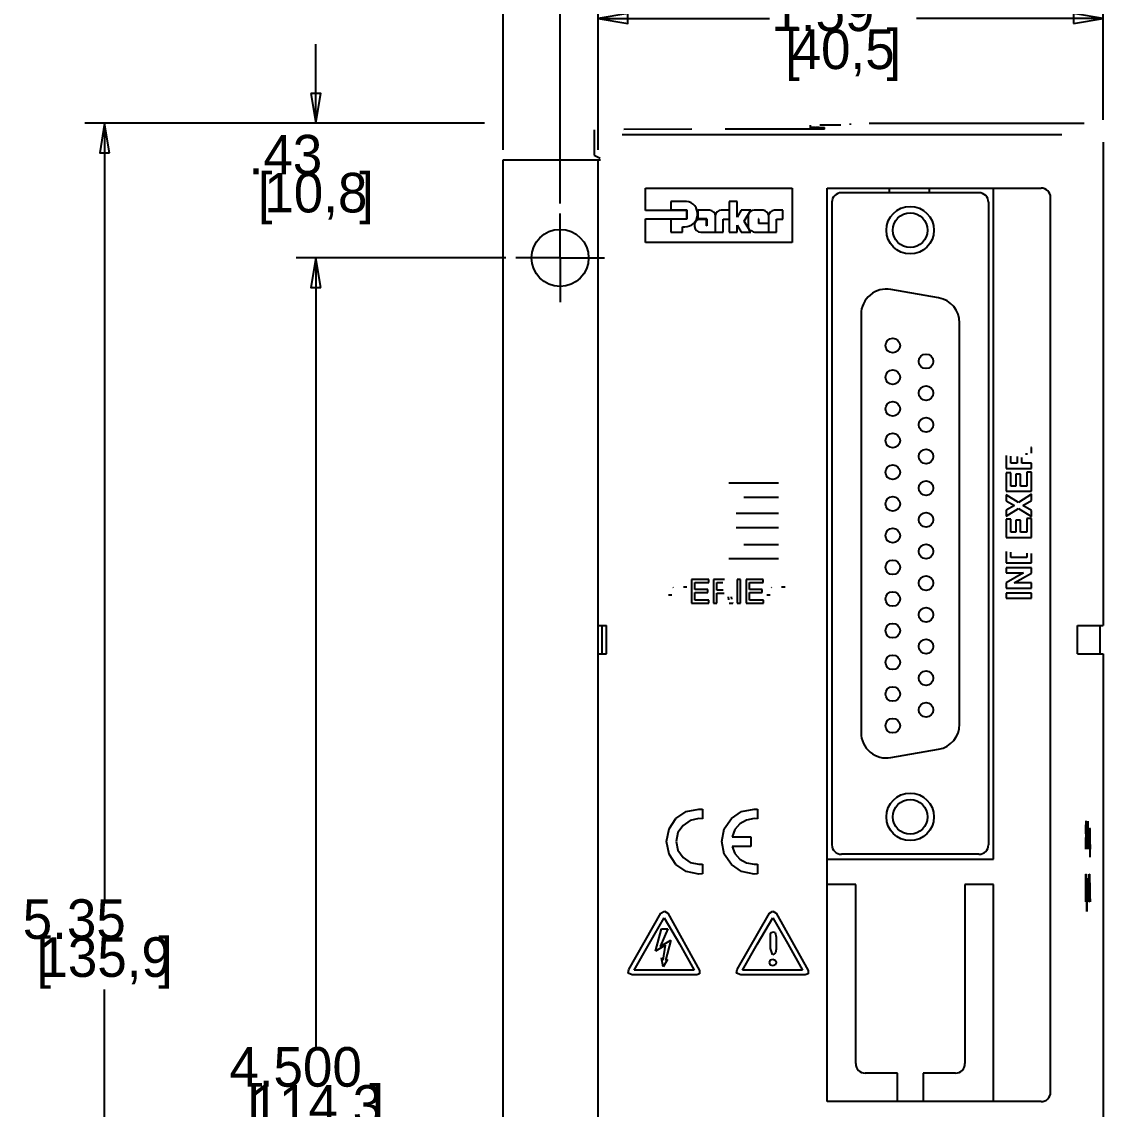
# Model space of a CAD drawing. Extents: x 0 to 31.6, y 0 to 20.4.
# Drawn here: x 13.11 to 19.94, y 6.62 to 13.49 of the extents above; entities that cross this region are included whole.
import ezdxf
from ezdxf.enums import TextEntityAlignment as Align

# ---------------------------------------------------------------- set-up
doc = ezdxf.new("R2010")
doc.units = 0
doc.linetypes.add('CENTER', pattern=[0.6, 0.375, -0.075, 0.075, -0.075])
doc.layers.get('0').update_dxf_attribs({"color": 1, "linetype": 'CONTINUOUS'})
doc.layers.add('DEFAULT_1', color=1, linetype='CONTINUOUS')
doc.styles.add('TXT', font='txt')
doc.dimstyles.new('DIMSTYLE_1', dxfattribs={"dimtxt": 0.16, "dimasz": 0.18, "dimexe": 0.18, "dimexo": 0.0625, "dimgap": 0.09, "dimtad": 1, "dimtih": 1, "dimlfac": 0.5, "dimzin": 0, "dimcen": 0.09, "dimclrd": 7, "dimclre": 7, "dimclrt": 7, "dimazin": 3, "dimtp": 0.01, "dimtm": 0.01, "dimtfac": 0, "dimtofl": 0, "dimtmove": 0, "dimatfit": 3})
doc.dimstyles.new('DIMSTYLE_2', dxfattribs={"dimtxt": 0.16, "dimasz": 0.18, "dimexe": 0.18, "dimexo": 0.0625, "dimgap": 0.09, "dimtad": 1, "dimtih": 1, "dimlfac": 0.5, "dimzin": 0, "dimcen": 0.09, "dimclrd": 7, "dimclre": 7, "dimclrt": 7, "dimazin": 3, "dimtp": 0.005, "dimtm": 0.005, "dimtfac": 0, "dimtofl": 0, "dimtmove": 0, "dimatfit": 3})

# ---------------------------------------------------------------- blocks, each defined once
blk = doc.blocks.new('*D1')
at = {"color": 7, "linetype": 'CONTINUOUS'}
for p, q in [((16.1522, 12.6786), (16.1522, 14.854)), ((19.9407, 12.8679), (19.9407, 14.854)), ((16.1522, 14.729), (17.6226, 14.729)), ((19.9407, 14.729), (18.5506, 14.729))]:
    blk.add_line(p, q, dxfattribs=at)
for points in [[(16.3397, 14.7603), (16.1522, 14.729), (16.3397, 14.6978), (16.3397, 14.7603)], [(19.7532, 14.6978), (19.9407, 14.729), (19.7532, 14.7603), (19.7532, 14.6978)]]:
    blk.add_lwpolyline(points, dxfattribs=at)
at = {"color": 7, "style": 'TXT'}
for s, p in [('1.89', (17.9586, 14.649)), ('[', (17.7666, 14.409)), ('48,1', (18.0866, 14.409)), (']', (18.4066, 14.409))]:
    blk.add_text(s, height=0.25, dxfattribs=at).set_placement(p, align=Align.CENTER)
blk = doc.blocks.new('*D2')
at = {"color": 7, "linetype": 'CONTINUOUS'}
for p, q in [((16.1522, 12.6786), (16.1522, 14.279)), ((16.5122, 12.3386), (16.5122, 14.279)), ((16.1522, 14.154), (15.6522, 14.154)), ((16.5122, 14.154), (17.2546, 14.154))]:
    blk.add_line(p, q, dxfattribs=at)
for points in [[(15.9647, 14.1227), (16.1522, 14.154), (15.9647, 14.1852), (15.9647, 14.1227)], [(16.6997, 14.1852), (16.5122, 14.154), (16.6997, 14.1227), (16.6997, 14.1852)]]:
    blk.add_lwpolyline(points, dxfattribs=at)
at = {"color": 7, "style": 'TXT'}
for s, p in [('.18', (17.5266, 14.074)), ('[', (17.3986, 13.834)), ('4,6', (17.6546, 13.834)), (']', (17.9106, 13.834))]:
    blk.add_text(s, height=0.25, dxfattribs=at).set_placement(p, align=Align.CENTER)
blk = doc.blocks.new('*D5')
at = {"color": 7, "linetype": 'CONTINUOUS'}
for p, q in [((15.9583, 12.8465), (13.5127, 12.8465)), ((13.6377, 12.8465), (13.6377, 7.9368)), ((13.6377, 2.1458), (13.6377, 7.3768)), ((15.2927, 2.1458), (13.5127, 2.1458)), ((16.6621, 2.1458), (15.6544, 2.1458))]:
    blk.add_line(p, q, dxfattribs=at)
for points in [[(13.669, 12.659), (13.6377, 12.8465), (13.6065, 12.659), (13.669, 12.659)], [(13.6065, 2.3333), (13.6377, 2.1458), (13.669, 2.3333), (13.6065, 2.3333)]]:
    blk.add_lwpolyline(points, dxfattribs=at)
at = {"color": 7, "style": 'TXT'}
for s, p in [('5.35', (13.4457, 7.6968)), ('[', (13.2537, 7.4568)), ('135,9', (13.6377, 7.4568)), (']', (14.0217, 7.4568))]:
    blk.add_text(s, height=0.25, dxfattribs=at).set_placement(p, align=Align.CENTER)
blk = doc.blocks.new('*D6')
at = {"color": 7, "linetype": 'CONTINUOUS'}
for p, q in [((16.1697, 11.9961), (14.8458, 11.9961)), ((14.9708, 11.9961), (14.9708, 7.0035)), ((14.9708, 2.9961), (14.9708, 6.4435)), ((16.4497, 2.9961), (14.8458, 2.9961))]:
    blk.add_line(p, q, dxfattribs=at)
for points in [[(15.002, 11.8086), (14.9708, 11.9961), (14.9395, 11.8086), (15.002, 11.8086)], [(14.9395, 3.1836), (14.9708, 2.9961), (15.002, 3.1836), (14.9395, 3.1836)]]:
    blk.add_lwpolyline(points, dxfattribs=at)
at = {"color": 7, "style": 'TXT'}
for s, p in [('4.500', (14.8428, 6.7635)), ('[', (14.5868, 6.5235)), ('114,3', (14.9708, 6.5235)), (']', (15.3548, 6.5235))]:
    blk.add_text(s, height=0.25, dxfattribs=at).set_placement(p, align=Align.CENTER)
blk = doc.blocks.new('*D7')
at = {"color": 7, "linetype": 'CONTINUOUS'}
for p, q in [((14.9708, 12.8465), (14.9708, 13.3465)), ((16.0344, 12.8465), (14.8458, 12.8465)), ((16.1697, 11.9961), (14.8458, 11.9961)), ((14.9708, 11.9961), (14.9708, 11.4961))]:
    blk.add_line(p, q, dxfattribs=at)
for points in [[(14.9395, 13.034), (14.9708, 12.8465), (15.002, 13.034), (14.9395, 13.034)], [(15.002, 11.8086), (14.9708, 11.9961), (14.9395, 11.8086), (15.002, 11.8086)]]:
    blk.add_lwpolyline(points, dxfattribs=at)
at = {"color": 7, "style": 'TXT'}
for s, p in [('.43', (14.7788, 12.523)), ('[', (14.6508, 12.283)), ('10,8', (14.9708, 12.283)), (']', (15.2908, 12.283))]:
    blk.add_text(s, height=0.25, dxfattribs=at).set_placement(p, align=Align.CENTER)
blk = doc.blocks.new('*D8')
at = {"color": 7, "linetype": 'CONTINUOUS'}
for p, q in [((16.7522, 12.6786), (16.7522, 13.6332)), ((19.9407, 12.9161), (19.9407, 13.6332)), ((16.7522, 13.5082), (17.8349, 13.5082)), ((19.9407, 13.5082), (18.7629, 13.5082))]:
    blk.add_line(p, q, dxfattribs=at)
for points in [[(16.9397, 13.5394), (16.7522, 13.5082), (16.9397, 13.4769), (16.9397, 13.5394)], [(19.7532, 13.4769), (19.9407, 13.5082), (19.7532, 13.5394), (19.7532, 13.4769)]]:
    blk.add_lwpolyline(points, dxfattribs=at)
at = {"color": 7, "style": 'TXT'}
for s, p in [('1.59', (18.1709, 13.4282)), ('[', (17.9789, 13.1882)), ('40,5', (18.2989, 13.1882)), (']', (18.6189, 13.1882))]:
    blk.add_text(s, height=0.25, dxfattribs=at).set_placement(p, align=Align.CENTER)

msp = doc.modelspace()

# ---------------------------------------------------------------- linework, layer by layer
at = {"color": 7, "linetype": 'CONTINUOUS'}
for p, q in [((18.344, 12.8454), (18.344, 12.8356)), ((18.464, 12.8465), (19.8207, 12.8465)), ((16.7274, 12.8045), (16.7274, 12.6445)), ((16.7274, 12.8045), (16.7274, 12.8044)), ((16.9039, 12.7762), (19.6801, 12.7762)), ((17.344, 12.8095), (16.9154, 12.8073)), ((18.0619, 12.8085), (17.554, 12.8085)), ((18.0625, 12.8084), (18.0619, 12.8085)), ((18.092, 12.8081), (18.092, 12.8331)), ((18.1468, 12.8203), (18.1271, 12.8204)), ((18.284, 12.8347), (18.152, 12.8341)), ((18.182, 12.8085), (18.182, 12.8195)), ((19.9407, 12.7265), (19.9407, 10.6666)), ((19.9407, 12.7265), (19.9407, 11.1445)), ((16.7274, 12.6444), (16.7274, 12.6445)), ((16.7274, 12.6444), (16.7656, 12.6253)), ((16.1522, 2.3761), (16.1522, 12.6161)), ((16.1522, 12.6161), (16.7683, 12.6161)), ((16.7522, 2.3761), (16.7522, 12.6161)), ((17.0513, 12.2963), (17.0513, 12.4371)), ((17.0513, 12.4371), (17.978, 12.4371)), ((17.978, 12.4371), (17.978, 12.0938)), ((18.198, 6.6691), (18.198, 12.4371)), ((18.198, 12.4371), (19.548, 12.4371)), ((18.5902, 12.4371), (18.5902, 12.4071)), ((18.8422, 12.4371), (18.8422, 12.4071)), ((19.248, 8.1991), (19.248, 12.4371)), ((19.1562, 12.4071), (18.288, 12.4071)), ((19.608, 6.7291), (19.608, 12.3771)), ((17.311, 12.2963), (17.0513, 12.2963)), ((17.2118, 12.3532), (17.2118, 12.2994)), ((17.3097, 12.3532), (17.2118, 12.3532)), ((17.2118, 12.2994), (17.3131, 12.2994)), ((17.311, 12.2963), (17.311, 12.2438)), ((17.3131, 12.2994), (17.3131, 12.241)), ((17.3813, 12.2978), (17.3813, 12.2435)), ((17.4552, 12.2978), (17.3813, 12.2978)), ((17.4706, 12.2935), (17.4552, 12.2978)), ((17.4824, 12.2855), (17.4706, 12.2935)), ((17.5157, 12.2947), (17.5045, 12.2861)), ((17.5287, 12.2978), (17.5157, 12.2947)), ((17.5792, 12.2978), (17.5287, 12.2978)), ((17.5792, 12.2978), (17.5792, 12.2416)), ((17.5804, 12.3532), (17.5804, 12.1585)), ((17.6304, 12.3532), (17.5804, 12.3532)), ((17.6304, 12.2534), (17.6304, 12.3532)), ((17.6562, 12.2978), (17.6304, 12.2534)), ((17.7161, 12.2978), (17.6562, 12.2978)), ((17.6742, 12.2275), (17.7161, 12.2978)), ((17.7227, 12.2946), (17.7115, 12.286)), ((17.7378, 12.2978), (17.7227, 12.2946)), ((17.7941, 12.2978), (17.7378, 12.2978)), ((17.806, 12.2941), (17.7941, 12.2978)), ((17.8171, 12.2854), (17.806, 12.2941)), ((17.851, 12.2941), (17.8393, 12.2855)), ((17.8659, 12.2978), (17.851, 12.2941)), ((17.9182, 12.2978), (17.8659, 12.2978)), ((17.9182, 12.2416), (17.9182, 12.2978)), ((18.228, 12.3471), (18.228, 8.2908)), ((19.2162, 12.3471), (19.2162, 8.2908)), ((17.0513, 12.0938), (17.0513, 12.2438)), ((17.0513, 12.2438), (17.311, 12.2438)), ((17.2118, 12.241), (17.2118, 12.1585)), ((17.3131, 12.241), (17.2118, 12.241)), ((17.4384, 12.2435), (17.3813, 12.2435)), ((17.3915, 12.2405), (17.4361, 12.2405)), ((17.4361, 12.1996), (17.4361, 12.2405)), ((17.4384, 12.2435), (17.4384, 12.1996)), ((17.4904, 12.2743), (17.4824, 12.2855)), ((17.4917, 12.2674), (17.4904, 12.2743)), ((17.4917, 12.2674), (17.4917, 12.1585)), ((17.4959, 12.275), (17.4938, 12.266)), ((17.4938, 12.1585), (17.4938, 12.266)), ((17.5045, 12.2861), (17.4959, 12.275)), ((17.5422, 12.1585), (17.5422, 12.2416)), ((17.5422, 12.2416), (17.5792, 12.2416)), ((17.7158, 12.1585), (17.6742, 12.2275)), ((17.7023, 12.2737), (17.6997, 12.2603)), ((17.6997, 12.2603), (17.6997, 12.1936)), ((17.7115, 12.286), (17.7023, 12.2737)), ((17.7638, 12.2435), (17.7638, 12.2132)), ((17.7669, 12.2435), (17.7638, 12.2435)), ((17.7669, 12.2163), (17.7669, 12.2435)), ((17.8251, 12.2737), (17.8171, 12.2854)), ((17.827, 12.2675), (17.8251, 12.2737)), ((17.827, 12.2675), (17.827, 12.2163)), ((17.8312, 12.2737), (17.8306, 12.2705)), ((17.8306, 12.1585), (17.8306, 12.2705)), ((17.8393, 12.2855), (17.8312, 12.2737)), ((17.8781, 12.1585), (17.8781, 12.2416)), ((17.8781, 12.2416), (17.9182, 12.2416)), ((17.2118, 12.1585), (17.2851, 12.1585)), ((17.2851, 12.1585), (17.2851, 12.1917)), ((17.2851, 12.1917), (17.2995, 12.1917)), ((17.4015, 12.1585), (17.4917, 12.1585)), ((17.4384, 12.1996), (17.4361, 12.1996)), ((17.4938, 12.1585), (17.5422, 12.1585)), ((17.5804, 12.1585), (17.6304, 12.1585)), ((17.6304, 12.1585), (17.6304, 12.2035)), ((17.6304, 12.2035), (17.656, 12.1585)), ((17.656, 12.1585), (17.7158, 12.1585)), ((17.6997, 12.1936), (17.703, 12.1697)), ((17.703, 12.1697), (17.7179, 12.1697)), ((17.7179, 12.1697), (17.7302, 12.1605)), ((17.7302, 12.1605), (17.7402, 12.1585)), ((17.7402, 12.1585), (17.827, 12.1585)), ((17.827, 12.2132), (17.7638, 12.2132)), ((17.7669, 12.2163), (17.827, 12.2163)), ((17.827, 12.2132), (17.827, 12.1585)), ((17.8306, 12.1585), (17.8781, 12.1585)), ((17.978, 12.0938), (17.0513, 12.0938)), ((18.9018, 11.7436), (18.5998, 11.7969)), ((18.412, 11.6393), (18.412, 8.9986)), ((19.034, 9.0519), (19.034, 11.586)), ((19.9407, 10.9478), (19.9407, 9.6761)), ((19.488, 10.7994), (19.4827, 10.7994)), ((19.488, 10.7629), (19.488, 10.7994)), ((19.328, 10.7496), (19.328, 10.6669)), ((19.3567, 10.6994), (19.3567, 10.7443)), ((19.3983, 10.7419), (19.3983, 10.6994)), ((19.4269, 10.6994), (19.4269, 10.7362)), ((19.449, 10.7593), (19.4625, 10.7597)), ((19.328, 10.6669), (19.488, 10.6669)), ((19.3983, 10.6994), (19.3567, 10.6994)), ((19.488, 10.6994), (19.4269, 10.6994)), ((19.4593, 10.6426), (19.4593, 10.5554)), ((19.488, 10.6426), (19.4593, 10.6426)), ((19.488, 10.6669), (19.488, 10.6994)), ((19.488, 10.5228), (19.488, 10.6426)), ((17.5782, 10.5765), (17.8907, 10.5765)), ((19.328, 10.6389), (19.328, 10.5228)), ((19.3567, 10.6389), (19.328, 10.6389)), ((19.3567, 10.5554), (19.3567, 10.6389)), ((19.3896, 10.6317), (19.3896, 10.5554)), ((19.4183, 10.6317), (19.3896, 10.6317)), ((19.4183, 10.5554), (19.4183, 10.6317)), ((19.328, 10.5228), (19.488, 10.5228)), ((19.3896, 10.5554), (19.3567, 10.5554)), ((19.4593, 10.5554), (19.4183, 10.5554)), ((17.6731, 10.4865), (17.8905, 10.4865)), ((19.328, 10.5008), (19.328, 10.4624)), ((19.4064, 10.4512), (19.328, 10.5008)), ((19.328, 10.4624), (19.3812, 10.433)), ((19.488, 10.5042), (19.4064, 10.4512)), ((19.4322, 10.433), (19.488, 10.4638)), ((19.488, 10.4638), (19.488, 10.5042)), ((17.6229, 10.384), (17.8908, 10.384)), ((19.3812, 10.433), (19.328, 10.4042)), ((19.328, 10.365), (19.4064, 10.4141)), ((19.328, 10.4042), (19.328, 10.365)), ((19.4064, 10.4141), (19.488, 10.363)), ((19.488, 10.4011), (19.4322, 10.433)), ((19.488, 10.363), (19.488, 10.4011)), ((19.328, 10.3476), (19.328, 10.2315)), ((19.3567, 10.3476), (19.328, 10.3476)), ((19.3567, 10.2641), (19.3567, 10.3476)), ((19.3896, 10.3403), (19.3896, 10.2641)), ((19.4183, 10.3403), (19.3896, 10.3403)), ((19.4183, 10.2641), (19.4183, 10.3403)), ((19.4593, 10.3513), (19.4593, 10.2641)), ((19.488, 10.3513), (19.4593, 10.3513)), ((19.488, 10.2315), (19.488, 10.3513)), ((17.6229, 10.294), (17.8908, 10.294)), ((19.328, 10.2315), (19.488, 10.2315)), ((19.3896, 10.2641), (19.3567, 10.2641)), ((19.4593, 10.2641), (19.4183, 10.2641)), ((17.6724, 10.1877), (17.8899, 10.1877)), ((17.5779, 10.0977), (17.8903, 10.0977)), ((19.328, 10.1429), (19.328, 10.0718)), ((19.3567, 10.1044), (19.3567, 10.1386)), ((19.4593, 10.1044), (19.3567, 10.1044)), ((19.4593, 10.1329), (19.4593, 10.1044)), ((19.488, 10.0718), (19.488, 10.1308)), ((19.328, 10.0718), (19.488, 10.0718)), ((19.328, 10.0402), (19.328, 10.0076)), ((19.488, 10.0402), (19.328, 10.0402)), ((19.488, 10.0067), (19.488, 10.0402)), ((17.3416, 9.9657), (17.3416, 9.8165)), ((17.4507, 9.9657), (17.3416, 9.9657)), ((17.4507, 9.9467), (17.4507, 9.9657)), ((17.4797, 9.9657), (17.4797, 9.8165)), ((17.5511, 9.9657), (17.4797, 9.9657)), ((17.6297, 9.9657), (17.6297, 9.8165)), ((17.6508, 9.9657), (17.6297, 9.9657)), ((17.6508, 9.8165), (17.6508, 9.9657)), ((17.686, 9.9657), (17.686, 9.8165)), ((17.7951, 9.9657), (17.686, 9.9657)), ((17.7951, 9.9467), (17.7951, 9.9657)), ((19.4375, 10.0076), (19.328, 9.9455)), ((19.328, 10.0076), (19.4375, 10.0076)), ((19.3782, 9.944), (19.488, 10.0067)), ((17.2292, 9.9124), (17.2262, 9.9157)), ((17.2909, 9.9199), (17.312, 9.9199)), ((17.3628, 9.903), (17.3628, 9.9467)), ((17.3628, 9.9467), (17.4507, 9.9467)), ((17.4441, 9.903), (17.3628, 9.903)), ((17.4441, 9.884), (17.4441, 9.903)), ((17.5009, 9.8981), (17.5009, 9.9467)), ((17.5009, 9.9467), (17.5388, 9.9467)), ((17.5416, 9.8981), (17.5009, 9.8981)), ((17.7072, 9.903), (17.7072, 9.9467)), ((17.7072, 9.9467), (17.7951, 9.9467)), ((17.7885, 9.903), (17.7072, 9.903)), ((17.7885, 9.884), (17.7885, 9.903)), ((17.8491, 9.9124), (17.8462, 9.9157)), ((17.9108, 9.9199), (17.932, 9.9199)), ((19.328, 9.9455), (19.328, 9.9114)), ((19.328, 9.9114), (19.488, 9.9114)), ((19.488, 9.944), (19.3782, 9.944)), ((19.488, 9.9114), (19.488, 9.944)), ((17.2181, 9.8668), (17.1969, 9.8668)), ((17.3628, 9.8355), (17.3628, 9.884)), ((17.3628, 9.884), (17.4441, 9.884)), ((17.4518, 9.8355), (17.3628, 9.8355)), ((17.4518, 9.8165), (17.4518, 9.8355)), ((17.5009, 9.8165), (17.5009, 9.8791)), ((17.5009, 9.8791), (17.547, 9.8791)), ((17.5739, 9.856), (17.5752, 9.8375)), ((17.5956, 9.8425), (17.5951, 9.8569)), ((17.603, 9.8165), (17.603, 9.8211)), ((17.7072, 9.8355), (17.7072, 9.884)), ((17.7072, 9.884), (17.7885, 9.884)), ((17.7962, 9.8355), (17.7072, 9.8355)), ((17.7962, 9.8165), (17.7962, 9.8355)), ((17.8381, 9.8668), (17.8169, 9.8668)), ((19.328, 9.8797), (19.328, 9.8471)), ((19.488, 9.8797), (19.328, 9.8797)), ((19.328, 9.8471), (19.488, 9.8471)), ((19.488, 9.8471), (19.488, 9.8797)), ((17.3416, 9.8165), (17.4518, 9.8165)), ((17.4797, 9.8165), (17.5009, 9.8165)), ((17.5785, 9.8165), (17.603, 9.8165)), ((17.6297, 9.8165), (17.6508, 9.8165)), ((17.686, 9.8165), (17.7962, 9.8165)), ((16.7553, 9.6761), (16.8051, 9.6761)), ((16.7753, 9.6761), (16.7753, 9.4961)), ((16.8051, 9.4961), (16.8051, 9.6761)), ((19.7789, 9.4961), (19.7789, 9.6761)), ((19.7789, 9.6761), (19.9407, 9.6761)), ((19.9207, 9.4961), (19.9207, 9.6761)), ((16.7553, 9.4961), (16.8051, 9.4961)), ((19.7789, 9.4961), (19.9407, 9.4961)), ((19.9407, 9.4961), (19.9407, 5.4961)), ((18.5998, 8.841), (18.9018, 8.8943)), ((17.3087, 8.5005), (17.388, 8.5167)), ((17.388, 8.5167), (17.4104, 8.5147)), ((17.4104, 8.5147), (17.4104, 8.4538)), ((17.6584, 8.5005), (17.7377, 8.5167)), ((17.7377, 8.5167), (17.758, 8.5147)), ((17.758, 8.5147), (17.758, 8.4538)), ((17.201, 8.3907), (17.2437, 8.4558)), ((17.2437, 8.4558), (17.3087, 8.5005)), ((17.388, 8.4558), (17.3331, 8.4435)), ((17.4104, 8.4538), (17.388, 8.4558)), ((17.5486, 8.3907), (17.5933, 8.4558)), ((17.5933, 8.4558), (17.6584, 8.5005)), ((17.6889, 8.4456), (17.6462, 8.4232)), ((17.7377, 8.4558), (17.6889, 8.4456)), ((17.758, 8.4538), (17.7377, 8.4558)), ((17.1847, 8.3115), (17.201, 8.3907)), ((17.2884, 8.4131), (17.2559, 8.3683)), ((17.3331, 8.4435), (17.2884, 8.4131)), ((17.5324, 8.3115), (17.5486, 8.3907)), ((17.6157, 8.3867), (17.5974, 8.3419)), ((17.6462, 8.4232), (17.6157, 8.3867)), ((19.8321, 8.4401), (19.8312, 8.4401)), ((19.8312, 8.4401), (19.8312, 8.2641)), ((19.8315, 8.4177), (19.8321, 8.4177)), ((19.8315, 8.3594), (19.8315, 8.4177)), ((19.8354, 8.3926), (19.8351, 8.3926)), ((19.8351, 8.3926), (19.8351, 8.2641)), ((19.8354, 8.3718), (19.8354, 8.3926)), ((19.8359, 8.3718), (19.8359, 8.3953)), ((19.8365, 8.4401), (19.8362, 8.4401)), ((19.8362, 8.4401), (19.8362, 8.2641)), ((19.8365, 8.34), (19.8365, 8.4401)), ((19.8372, 8.3926), (19.8365, 8.34)), ((19.8369, 8.3448), (19.8376, 8.3926)), ((19.8376, 8.3926), (19.8372, 8.3926)), ((19.8399, 8.3926), (19.8397, 8.3926)), ((19.8397, 8.3926), (19.8397, 8.2641)), ((19.8399, 8.3718), (19.8399, 8.3926)), ((19.8405, 8.3718), (19.8405, 8.3953)), ((19.8421, 8.4401), (19.8418, 8.4401)), ((19.8418, 8.4401), (19.8418, 8.2641)), ((19.8421, 8.3681), (19.8421, 8.4401)), ((19.8436, 8.4401), (19.8433, 8.4401)), ((19.8433, 8.4401), (19.8433, 8.3681)), ((19.8436, 8.2641), (19.8436, 8.4401)), ((19.8462, 8.3926), (19.8459, 8.3926)), ((19.8459, 8.3926), (19.8459, 8.2641)), ((19.8462, 8.3768), (19.8462, 8.3926)), ((19.8481, 8.3926), (19.8478, 8.3926)), ((19.8478, 8.3926), (19.8478, 8.2641)), ((19.8481, 8.3768), (19.8481, 8.3926)), ((19.8531, 8.3847), (19.8535, 8.3847)), ((19.8559, 8.3926), (19.8556, 8.3926)), ((19.8556, 8.3926), (19.8556, 8.2641)), ((19.8559, 8.3718), (19.8559, 8.3926)), ((19.8565, 8.3718), (19.8565, 8.3953)), ((19.8571, 8.3926), (19.8568, 8.3926)), ((19.8568, 8.3926), (19.8568, 8.2142)), ((19.8571, 8.3778), (19.8571, 8.3926)), ((17.201, 8.2322), (17.1847, 8.3115)), ((17.2559, 8.3683), (17.2457, 8.3115)), ((17.2457, 8.3115), (17.2559, 8.2566)), ((17.5486, 8.2322), (17.5324, 8.3115)), ((17.5974, 8.3419), (17.7173, 8.3419)), ((17.7173, 8.3419), (17.7173, 8.281)), ((19.832, 8.3594), (19.8315, 8.3594)), ((19.8315, 8.3369), (19.8322, 8.3369)), ((19.8315, 8.2641), (19.8315, 8.3369)), ((19.8333, 8.3528), (19.8336, 8.3528)), ((19.8341, 8.3423), (19.8339, 8.3398)), ((19.8339, 8.3209), (19.8341, 8.3235)), ((19.8343, 8.3278), (19.8343, 8.3103)), ((19.8346, 8.2933), (19.8346, 8.3585)), ((19.8354, 8.2641), (19.8354, 8.3319)), ((19.8365, 8.3129), (19.8367, 8.3295)), ((19.8365, 8.2641), (19.8365, 8.3129)), ((19.8367, 8.3295), (19.8373, 8.2641)), ((19.8376, 8.2641), (19.8369, 8.3448)), ((19.839, 8.34), (19.8381, 8.34)), ((19.8381, 8.3202), (19.8393, 8.3202)), ((19.84, 8.2641), (19.84, 8.3319)), ((19.8433, 8.3681), (19.8421, 8.3681)), ((19.8421, 8.3456), (19.8433, 8.3456)), ((19.8421, 8.2641), (19.8421, 8.3456)), ((19.8433, 8.3456), (19.8433, 8.2641)), ((19.8441, 8.3528), (19.8444, 8.3528)), ((19.845, 8.3423), (19.8447, 8.3398)), ((19.8447, 8.3209), (19.845, 8.3235)), ((19.8451, 8.3278), (19.8451, 8.3103)), ((19.8454, 8.2933), (19.8454, 8.3585)), ((19.8462, 8.2641), (19.8462, 8.3448)), ((19.847, 8.3471), (19.847, 8.2641)), ((19.8473, 8.2641), (19.8473, 8.3499)), ((19.8481, 8.2641), (19.8481, 8.3448)), ((19.8489, 8.3471), (19.8489, 8.2641)), ((19.8492, 8.2641), (19.8492, 8.3499)), ((19.8535, 8.33), (19.8531, 8.33)), ((19.8559, 8.2641), (19.8559, 8.3319)), ((17.2559, 8.2566), (17.2884, 8.2098)), ((17.5974, 8.281), (17.6157, 8.2363)), ((17.7173, 8.281), (17.5974, 8.281)), ((19.8312, 8.2641), (19.8315, 8.2641)), ((19.8348, 8.2627), (19.8348, 8.2825)), ((19.8351, 8.2641), (19.8354, 8.2641)), ((19.8362, 8.2641), (19.8365, 8.2641)), ((19.8373, 8.2641), (19.8376, 8.2641)), ((19.8393, 8.3052), (19.839, 8.3052)), ((19.8397, 8.2641), (19.84, 8.2641)), ((19.8418, 8.2641), (19.8421, 8.2641)), ((19.8433, 8.2641), (19.8436, 8.2641)), ((19.8456, 8.2627), (19.8456, 8.2825)), ((19.8459, 8.2641), (19.8462, 8.2641)), ((19.847, 8.2641), (19.8473, 8.2641)), ((19.8478, 8.2641), (19.8481, 8.2641)), ((19.8489, 8.2641), (19.8492, 8.2641)), ((19.85, 8.2917), (19.8497, 8.2917)), ((19.8497, 8.2917), (19.8497, 8.2641)), ((19.8497, 8.2641), (19.85, 8.2641)), ((19.85, 8.2641), (19.85, 8.2917)), ((19.8556, 8.2641), (19.8559, 8.2641)), ((19.8571, 8.2142), (19.8571, 8.277)), ((19.859, 8.2917), (19.8587, 8.2917)), ((19.8587, 8.2917), (19.8587, 8.2641)), ((19.8587, 8.2641), (19.859, 8.2641)), ((19.859, 8.2641), (19.859, 8.2917)), ((17.2437, 8.1671), (17.201, 8.2322)), ((17.2884, 8.2098), (17.3331, 8.1793)), ((17.3331, 8.1793), (17.388, 8.1691)), ((17.5933, 8.1671), (17.5486, 8.2322)), ((17.6157, 8.2363), (17.6462, 8.1996)), ((17.6462, 8.1996), (17.6889, 8.1773)), ((17.6889, 8.1773), (17.7377, 8.1691)), ((18.198, 8.1991), (19.248, 8.1991)), ((19.1562, 8.2308), (18.288, 8.2308)), ((19.8568, 8.2142), (19.8571, 8.2142)), ((17.3087, 8.1224), (17.2437, 8.1671)), ((17.388, 8.1061), (17.3087, 8.1224)), ((17.388, 8.1691), (17.4104, 8.1691)), ((17.4104, 8.1082), (17.388, 8.1061)), ((17.4104, 8.1691), (17.4104, 8.1082)), ((17.6584, 8.1224), (17.5933, 8.1671)), ((17.7377, 8.1061), (17.6584, 8.1224)), ((17.7377, 8.1691), (17.758, 8.1691)), ((17.758, 8.1082), (17.7377, 8.1061)), ((17.758, 8.1691), (17.758, 8.1082)), ((19.8312, 8.0949), (19.8314, 8.1024)), ((19.8314, 8.1024), (19.8317, 8.1061)), ((19.8317, 8.1061), (19.8321, 8.1061)), ((19.8321, 8.1061), (19.8324, 8.1024)), ((19.8324, 8.1024), (19.8325, 8.0949)), ((19.8524, 8.1061), (19.8535, 8.1061)), ((19.8524, 7.9301), (19.8524, 8.1061)), ((19.8535, 8.1061), (19.8538, 8.1024)), ((19.8538, 8.1024), (19.854, 8.0949)), ((19.8547, 8.1061), (19.8549, 8.1061)), ((19.8547, 8.0874), (19.8547, 8.1061)), ((19.8549, 8.1061), (19.8549, 8.0874)), ((18.378, 8.0391), (18.198, 8.0391)), ((18.378, 6.9091), (18.378, 8.0391)), ((19.248, 8.0391), (19.068, 8.0391)), ((19.068, 8.0391), (19.068, 6.9091)), ((19.248, 6.6691), (19.248, 8.0391)), ((19.8309, 8.0649), (19.831, 8.0799)), ((19.8309, 8.0462), (19.8309, 8.0649)), ((19.8309, 7.9901), (19.8309, 8.0462)), ((19.831, 8.0799), (19.8312, 8.0949)), ((19.8313, 8.0724), (19.8312, 8.0612)), ((19.8312, 8.0612), (19.8312, 8.0462)), ((19.8312, 8.0462), (19.8312, 7.9901)), ((19.8315, 8.0799), (19.8313, 8.0724)), ((19.8317, 8.0837), (19.8315, 8.0799)), ((19.8321, 8.0837), (19.8317, 8.0837)), ((19.8323, 8.0799), (19.8321, 8.0837)), ((19.8324, 8.0724), (19.8323, 8.0799)), ((19.8325, 8.0612), (19.8324, 8.0724)), ((19.8325, 8.0949), (19.8327, 8.0799)), ((19.8328, 8.0612), (19.8325, 8.0612)), ((19.8327, 8.0799), (19.8328, 8.0612)), ((19.8334, 8.035), (19.8333, 8.0238)), ((19.8335, 8.0425), (19.8334, 8.035)), ((19.8336, 8.0462), (19.8335, 8.0425)), ((19.8338, 8.05), (19.8336, 8.0462)), ((19.8339, 8.035), (19.8337, 8.0312)), ((19.8341, 8.05), (19.8338, 8.05)), ((19.834, 8.035), (19.8339, 8.035)), ((19.8342, 8.0312), (19.834, 8.035)), ((19.8343, 8.0462), (19.8341, 8.05)), ((19.8344, 8.0425), (19.8343, 8.0462)), ((19.8345, 8.035), (19.8344, 8.0425)), ((19.8346, 8.0238), (19.8345, 8.035)), ((19.8351, 8.05), (19.8354, 8.05)), ((19.8351, 7.9301), (19.8351, 8.05)), ((19.8354, 8.05), (19.8354, 8.0387)), ((19.8354, 8.0387), (19.8355, 8.0462)), ((19.8355, 8.0462), (19.8356, 8.05)), ((19.8356, 8.035), (19.8355, 8.0312)), ((19.8356, 8.05), (19.8358, 8.05)), ((19.8357, 8.035), (19.8356, 8.035)), ((19.8358, 8.0312), (19.8357, 8.035)), ((19.8358, 8.05), (19.8359, 8.0462)), ((19.8359, 8.0462), (19.8361, 8.035)), ((19.8361, 8.035), (19.8362, 8.0462)), ((19.8362, 8.0462), (19.8364, 8.05)), ((19.8363, 8.035), (19.8362, 8.0312)), ((19.8365, 8.035), (19.8363, 8.035)), ((19.8364, 8.05), (19.8366, 8.05)), ((19.8366, 8.0312), (19.8365, 8.035)), ((19.8366, 8.05), (19.8367, 8.0462)), ((19.8367, 8.0462), (19.8368, 8.0387)), ((19.8368, 8.0387), (19.8369, 8.02)), ((19.8373, 8.05), (19.8375, 8.05)), ((19.8373, 7.8702), (19.8373, 8.05)), ((19.8375, 8.05), (19.8375, 8.0275)), ((19.8375, 8.0275), (19.8376, 8.035)), ((19.8376, 8.035), (19.8377, 8.0425)), ((19.8377, 8.0425), (19.8378, 8.0462)), ((19.8378, 8.0462), (19.838, 8.05)), ((19.838, 8.05), (19.8383, 8.05)), ((19.8383, 8.05), (19.8385, 8.0462)), ((19.8385, 8.0462), (19.8386, 8.0387)), ((19.8386, 8.0387), (19.8387, 8.0275)), ((19.8392, 8.05), (19.8395, 8.05)), ((19.8392, 7.9751), (19.8392, 8.05)), ((19.8395, 8.05), (19.8395, 7.9751)), ((19.8404, 8.05), (19.8407, 8.05)), ((19.8404, 7.9676), (19.8404, 8.05)), ((19.8407, 8.05), (19.8407, 7.9526)), ((19.8412, 8.05), (19.8414, 8.05)), ((19.8412, 7.9301), (19.8412, 8.05)), ((19.8414, 8.05), (19.8414, 8.0387)), ((19.8414, 8.0387), (19.8415, 8.0462)), ((19.8415, 8.0462), (19.8417, 8.05)), ((19.8417, 8.035), (19.8415, 8.0312)), ((19.8417, 8.05), (19.8418, 8.05)), ((19.8418, 8.035), (19.8417, 8.035)), ((19.8418, 8.05), (19.842, 8.0462)), ((19.8418, 8.0312), (19.8418, 8.035)), ((19.842, 8.0462), (19.8421, 8.035)), ((19.8421, 8.035), (19.8423, 8.0462)), ((19.8423, 8.0462), (19.8424, 8.05)), ((19.8424, 8.035), (19.8423, 8.0312)), ((19.8424, 8.05), (19.8426, 8.05)), ((19.8425, 8.035), (19.8424, 8.035)), ((19.8426, 8.0312), (19.8425, 8.035)), ((19.8426, 8.05), (19.8428, 8.0462)), ((19.8428, 8.0462), (19.8429, 8.0387)), ((19.8429, 8.0387), (19.843, 8.02)), ((19.8435, 8.035), (19.8434, 8.0238)), ((19.8436, 8.0425), (19.8435, 8.035)), ((19.8437, 8.0462), (19.8436, 8.0425)), ((19.8439, 8.05), (19.8437, 8.0462)), ((19.844, 8.035), (19.8438, 8.0312)), ((19.8443, 8.05), (19.8439, 8.05)), ((19.8442, 8.035), (19.844, 8.035)), ((19.8444, 8.0312), (19.8442, 8.035)), ((19.8445, 8.0462), (19.8443, 8.05)), ((19.8446, 8.0425), (19.8445, 8.0462)), ((19.8447, 8.035), (19.8446, 8.0425)), ((19.8448, 8.0238), (19.8447, 8.035)), ((19.8453, 8.05), (19.8457, 8.05)), ((19.8453, 8.035), (19.8453, 8.05)), ((19.8457, 8.035), (19.8453, 8.035)), ((19.8457, 8.0799), (19.8459, 8.0799)), ((19.8457, 8.05), (19.8457, 8.0799)), ((19.8457, 7.9601), (19.8457, 8.035)), ((19.8459, 8.0799), (19.8459, 8.05)), ((19.8459, 8.05), (19.8464, 8.05)), ((19.8464, 8.035), (19.8459, 8.035)), ((19.8459, 8.035), (19.8459, 7.9676)), ((19.8464, 8.05), (19.8464, 8.035)), ((19.847, 8.035), (19.8469, 8.0238)), ((19.8471, 8.0425), (19.847, 8.035)), ((19.8472, 8.0462), (19.8471, 8.0425)), ((19.8474, 8.05), (19.8472, 8.0462)), ((19.8475, 8.035), (19.8473, 8.0312)), ((19.8478, 8.05), (19.8474, 8.05)), ((19.8477, 8.035), (19.8475, 8.035)), ((19.8479, 8.0312), (19.8477, 8.035)), ((19.848, 8.0462), (19.8478, 8.05)), ((19.8481, 8.0425), (19.848, 8.0462)), ((19.8482, 8.035), (19.8481, 8.0425)), ((19.8483, 8.0238), (19.8482, 8.035)), ((19.8488, 8.05), (19.849, 8.05)), ((19.8488, 7.9301), (19.8488, 8.05)), ((19.849, 8.05), (19.849, 8.0275)), ((19.849, 8.0275), (19.8491, 8.035)), ((19.8491, 8.035), (19.8493, 8.0425)), ((19.8493, 8.0425), (19.8494, 8.0462)), ((19.8494, 8.0462), (19.8496, 8.05)), ((19.8496, 8.05), (19.8496, 8.0312)), ((19.8527, 8.0837), (19.8535, 8.0837)), ((19.8527, 7.9526), (19.8527, 8.0837)), ((19.8535, 8.0837), (19.8537, 8.0799)), ((19.8537, 8.0799), (19.8539, 8.0724)), ((19.8539, 8.0724), (19.854, 8.0612)), ((19.854, 8.0949), (19.8542, 8.0799)), ((19.854, 8.0612), (19.854, 8.0462)), ((19.854, 8.0462), (19.854, 7.9901)), ((19.8542, 8.0799), (19.8542, 8.0649)), ((19.8542, 8.0649), (19.8543, 8.0462)), ((19.8543, 8.0462), (19.8543, 7.9901)), ((19.8549, 8.0874), (19.8547, 8.0874)), ((19.8547, 8.05), (19.8549, 8.05)), ((19.8547, 7.9301), (19.8547, 8.05)), ((19.8549, 8.05), (19.8549, 7.9301)), ((19.8553, 8.05), (19.8556, 8.05)), ((19.856, 7.9301), (19.8553, 8.05)), ((19.8556, 8.05), (19.8561, 7.9564)), ((19.8561, 7.9564), (19.8567, 8.05)), ((19.857, 8.05), (19.8563, 7.9301)), ((19.8567, 8.05), (19.857, 8.05)), ((19.8309, 7.9713), (19.8309, 7.9901)), ((19.831, 7.9564), (19.8309, 7.9713)), ((19.8312, 7.9901), (19.8312, 7.9751)), ((19.8312, 7.9751), (19.8313, 7.9638)), ((19.8324, 7.9638), (19.8325, 7.9751)), ((19.8325, 7.9751), (19.8328, 7.9751)), ((19.8328, 7.9751), (19.8327, 7.9564)), ((19.8333, 8.0238), (19.8332, 8.0125)), ((19.8332, 8.0125), (19.8332, 7.9975)), ((19.8332, 7.9975), (19.8332, 7.9826)), ((19.8332, 7.9826), (19.8333, 7.9564)), ((19.8335, 8.0125), (19.8334, 7.9975)), ((19.8334, 7.9975), (19.8334, 7.9826)), ((19.8334, 7.9826), (19.8335, 7.9676)), ((19.8336, 8.0238), (19.8335, 8.0125)), ((19.8335, 7.9676), (19.8336, 7.9564)), ((19.8337, 8.0312), (19.8336, 8.0238)), ((19.8343, 8.0238), (19.8342, 8.0312)), ((19.8344, 8.0125), (19.8343, 8.0238)), ((19.8343, 7.9564), (19.8344, 7.9676)), ((19.8345, 7.9975), (19.8344, 8.0125)), ((19.8344, 7.9676), (19.8345, 7.9826)), ((19.8345, 7.9826), (19.8345, 7.9975)), ((19.8347, 8.0125), (19.8346, 8.0238)), ((19.8346, 7.9564), (19.8347, 7.9826)), ((19.8347, 7.9975), (19.8347, 8.0125)), ((19.8347, 7.9826), (19.8347, 7.9975)), ((19.8355, 8.0312), (19.8354, 8.0238)), ((19.8354, 8.0238), (19.8354, 7.9301)), ((19.8358, 8.0275), (19.8358, 8.0312)), ((19.8359, 8.02), (19.8358, 8.0275)), ((19.8359, 7.9301), (19.8359, 8.02)), ((19.8362, 8.0275), (19.8361, 8.02)), ((19.8361, 8.02), (19.8361, 7.9301)), ((19.8362, 8.0312), (19.8362, 8.0275)), ((19.8366, 8.0275), (19.8366, 8.0312)), ((19.8367, 8.02), (19.8366, 8.0275)), ((19.8367, 7.9301), (19.8367, 8.02)), ((19.8369, 8.02), (19.8369, 7.9301)), ((19.8375, 8.0088), (19.8376, 8.02)), ((19.8375, 7.9713), (19.8375, 8.0088)), ((19.8376, 7.9601), (19.8375, 7.9713)), ((19.8376, 8.02), (19.8378, 8.0275)), ((19.8378, 8.0275), (19.838, 8.0312)), ((19.838, 8.0312), (19.8383, 8.0312)), ((19.8383, 8.0312), (19.8385, 8.0238)), ((19.8385, 8.0238), (19.8386, 8.0125)), ((19.8386, 7.9676), (19.8385, 7.9601)), ((19.8386, 8.0125), (19.8386, 8.0013)), ((19.8386, 8.0013), (19.8386, 7.9788)), ((19.8386, 7.9788), (19.8386, 7.9676)), ((19.8387, 8.0275), (19.8388, 8.02)), ((19.8388, 8.02), (19.8388, 8.005)), ((19.8388, 8.005), (19.8388, 7.9751)), ((19.8388, 7.9751), (19.8388, 7.9601)), ((19.8393, 7.9601), (19.8392, 7.9751)), ((19.8395, 7.9751), (19.8395, 7.9638)), ((19.8403, 7.9564), (19.8404, 7.9676)), ((19.8415, 8.0312), (19.8414, 8.0238)), ((19.8414, 8.0238), (19.8414, 7.9301)), ((19.8419, 8.0275), (19.8418, 8.0312)), ((19.8419, 8.02), (19.8419, 8.0275)), ((19.8419, 7.9301), (19.8419, 8.02)), ((19.8423, 8.0312), (19.8422, 8.0275)), ((19.8422, 8.0275), (19.8422, 8.02)), ((19.8422, 8.02), (19.8422, 7.9301)), ((19.8427, 8.0275), (19.8426, 8.0312)), ((19.8427, 8.02), (19.8427, 8.0275)), ((19.8427, 7.9301), (19.8427, 8.02)), ((19.843, 8.02), (19.843, 7.9301)), ((19.8434, 8.0125), (19.8433, 7.9975)), ((19.8433, 7.9975), (19.8433, 7.9826)), ((19.8433, 7.9826), (19.8434, 7.9564)), ((19.8434, 8.0238), (19.8434, 8.0125)), ((19.8437, 8.0238), (19.8436, 8.0125)), ((19.8436, 8.0125), (19.8436, 7.9975)), ((19.8436, 7.9975), (19.8436, 7.9826)), ((19.8436, 7.9826), (19.8436, 7.9676)), ((19.8436, 7.9676), (19.8437, 7.9564)), ((19.8438, 8.0312), (19.8437, 8.0238)), ((19.8445, 8.0238), (19.8444, 8.0312)), ((19.8446, 8.0125), (19.8445, 8.0238)), ((19.8445, 7.9564), (19.8446, 7.9676)), ((19.8447, 7.9975), (19.8446, 8.0125)), ((19.8446, 7.9676), (19.8447, 7.9826)), ((19.8447, 7.9826), (19.8447, 7.9975)), ((19.8449, 8.0125), (19.8448, 8.0238)), ((19.8448, 7.9564), (19.8449, 7.9826)), ((19.8449, 7.9975), (19.8449, 8.0125)), ((19.8449, 7.9826), (19.8449, 7.9975)), ((19.8459, 7.9676), (19.846, 7.9564)), ((19.8469, 8.0125), (19.8468, 7.9975)), ((19.8468, 7.9975), (19.8468, 7.9826)), ((19.8468, 7.9826), (19.8469, 7.9564)), ((19.8469, 8.0238), (19.8469, 8.0125)), ((19.8472, 8.0238), (19.8471, 8.0125)), ((19.8471, 8.0125), (19.8471, 7.9975)), ((19.8471, 7.9975), (19.8471, 7.9826)), ((19.8471, 7.9826), (19.8471, 7.9676)), ((19.8471, 7.9676), (19.8472, 7.9564)), ((19.8473, 8.0312), (19.8472, 8.0238)), ((19.848, 8.0238), (19.8479, 8.0312)), ((19.8481, 8.0125), (19.848, 8.0238)), ((19.848, 7.9564), (19.8481, 7.9676)), ((19.8481, 7.9975), (19.8481, 8.0125)), ((19.8481, 7.9826), (19.8481, 7.9975)), ((19.8481, 7.9676), (19.8481, 7.9826)), ((19.8483, 8.0125), (19.8483, 8.0238)), ((19.8484, 7.9975), (19.8483, 8.0125)), ((19.8483, 7.9564), (19.8484, 7.9826)), ((19.8484, 7.9826), (19.8484, 7.9975)), ((19.8492, 8.02), (19.849, 8.005)), ((19.849, 8.005), (19.849, 7.9301)), ((19.8494, 8.0275), (19.8492, 8.02)), ((19.8496, 8.0312), (19.8494, 8.0275)), ((19.854, 7.9751), (19.8539, 7.9638)), ((19.854, 7.9901), (19.854, 7.9751)), ((19.8543, 7.9901), (19.8542, 7.9713)), ((19.8542, 7.9713), (19.8542, 7.9564)), ((19.8312, 7.9414), (19.831, 7.9564)), ((19.8314, 7.9339), (19.8312, 7.9414)), ((19.8313, 7.9638), (19.8315, 7.9564)), ((19.8317, 7.9301), (19.8314, 7.9339)), ((19.8315, 7.9564), (19.8317, 7.9526)), ((19.8317, 7.9526), (19.8321, 7.9526)), ((19.8321, 7.9301), (19.8317, 7.9301)), ((19.8321, 7.9526), (19.8323, 7.9564)), ((19.8324, 7.9339), (19.8321, 7.9301)), ((19.8323, 7.9564), (19.8324, 7.9638)), ((19.8325, 7.9414), (19.8324, 7.9339)), ((19.8327, 7.9564), (19.8325, 7.9414)), ((19.8333, 7.9564), (19.8334, 7.9451)), ((19.8334, 7.9451), (19.8335, 7.9376)), ((19.8335, 7.9376), (19.8336, 7.9339)), ((19.8336, 7.9564), (19.8337, 7.9489)), ((19.8336, 7.9339), (19.8338, 7.9301)), ((19.8337, 7.9489), (19.8339, 7.9451)), ((19.8338, 7.9301), (19.8341, 7.9301)), ((19.8339, 7.9451), (19.834, 7.9451)), ((19.834, 7.9451), (19.8342, 7.9489)), ((19.8341, 7.9301), (19.8343, 7.9339)), ((19.8342, 7.9489), (19.8343, 7.9564)), ((19.8343, 7.9339), (19.8344, 7.9376)), ((19.8344, 7.9376), (19.8345, 7.9451)), ((19.8345, 7.9451), (19.8346, 7.9564)), ((19.8354, 7.9301), (19.8351, 7.9301)), ((19.8361, 7.9301), (19.8359, 7.9301)), ((19.8369, 7.9301), (19.8367, 7.9301)), ((19.8376, 7.9451), (19.8375, 7.9526)), ((19.8375, 7.9526), (19.8375, 7.8702)), ((19.8378, 7.9526), (19.8376, 7.9601)), ((19.8377, 7.9376), (19.8376, 7.9451)), ((19.8378, 7.9339), (19.8377, 7.9376)), ((19.838, 7.9489), (19.8378, 7.9526)), ((19.838, 7.9301), (19.8378, 7.9339)), ((19.8382, 7.9489), (19.838, 7.9489)), ((19.8383, 7.9301), (19.838, 7.9301)), ((19.8384, 7.9526), (19.8382, 7.9489)), ((19.8385, 7.9339), (19.8383, 7.9301)), ((19.8385, 7.9601), (19.8384, 7.9526)), ((19.8386, 7.9414), (19.8385, 7.9339)), ((19.8388, 7.9601), (19.8386, 7.9414)), ((19.8393, 7.9526), (19.8393, 7.9601)), ((19.8395, 7.9414), (19.8393, 7.9526)), ((19.8395, 7.9638), (19.8396, 7.9526)), ((19.8396, 7.9339), (19.8395, 7.9414)), ((19.8396, 7.9526), (19.8398, 7.9451)), ((19.8398, 7.9301), (19.8396, 7.9339)), ((19.8398, 7.9451), (19.84, 7.9451)), ((19.84, 7.9301), (19.8398, 7.9301)), ((19.84, 7.9451), (19.8402, 7.9489)), ((19.8402, 7.9339), (19.84, 7.9301)), ((19.8402, 7.9489), (19.8403, 7.9564)), ((19.8403, 7.9376), (19.8402, 7.9339)), ((19.8404, 7.9489), (19.8403, 7.9376)), ((19.8405, 7.9301), (19.8404, 7.9489)), ((19.8408, 7.9301), (19.8405, 7.9301)), ((19.8407, 7.9526), (19.8407, 7.9376)), ((19.8407, 7.9376), (19.8408, 7.9301)), ((19.8414, 7.9301), (19.8412, 7.9301)), ((19.8422, 7.9301), (19.8419, 7.9301)), ((19.843, 7.9301), (19.8427, 7.9301)), ((19.8434, 7.9564), (19.8435, 7.9451)), ((19.8435, 7.9451), (19.8436, 7.9376)), ((19.8436, 7.9376), (19.8437, 7.9339)), ((19.8437, 7.9564), (19.8438, 7.9489)), ((19.8437, 7.9339), (19.8439, 7.9301)), ((19.8438, 7.9489), (19.844, 7.9451)), ((19.8439, 7.9301), (19.8443, 7.9301)), ((19.844, 7.9451), (19.8442, 7.9451)), ((19.8442, 7.9451), (19.8444, 7.9489)), ((19.8443, 7.9301), (19.8445, 7.9339)), ((19.8444, 7.9489), (19.8445, 7.9564)), ((19.8445, 7.9339), (19.8446, 7.9376)), ((19.8446, 7.9376), (19.8447, 7.9451)), ((19.8447, 7.9451), (19.8448, 7.9564)), ((19.8458, 7.9451), (19.8457, 7.9601)), ((19.8459, 7.9376), (19.8458, 7.9451)), ((19.8461, 7.9339), (19.8459, 7.9376)), ((19.846, 7.9564), (19.8461, 7.9489)), ((19.8461, 7.9489), (19.8464, 7.9451)), ((19.8464, 7.9301), (19.8461, 7.9339)), ((19.8464, 7.9451), (19.8464, 7.9301)), ((19.8469, 7.9564), (19.847, 7.9451)), ((19.847, 7.9451), (19.8471, 7.9376)), ((19.8471, 7.9376), (19.8472, 7.9339)), ((19.8472, 7.9564), (19.8473, 7.9489)), ((19.8472, 7.9339), (19.8474, 7.9301)), ((19.8473, 7.9489), (19.8475, 7.9451)), ((19.8474, 7.9301), (19.8478, 7.9301)), ((19.8475, 7.9451), (19.8477, 7.9451)), ((19.8477, 7.9451), (19.8479, 7.9489)), ((19.8478, 7.9301), (19.848, 7.9339)), ((19.8479, 7.9489), (19.848, 7.9564)), ((19.848, 7.9339), (19.8481, 7.9376)), ((19.8481, 7.9376), (19.8482, 7.9451)), ((19.8482, 7.9451), (19.8483, 7.9564)), ((19.849, 7.9301), (19.8488, 7.9301)), ((19.8535, 7.9301), (19.8524, 7.9301)), ((19.8535, 7.9526), (19.8527, 7.9526)), ((19.8537, 7.9564), (19.8535, 7.9526)), ((19.8538, 7.9339), (19.8535, 7.9301)), ((19.8539, 7.9638), (19.8537, 7.9564)), ((19.854, 7.9414), (19.8538, 7.9339)), ((19.8542, 7.9564), (19.854, 7.9414)), ((19.8549, 7.9301), (19.8547, 7.9301)), ((19.8563, 7.9301), (19.856, 7.9301)), ((19.8573, 7.9489), (19.8576, 7.9489)), ((19.8573, 7.9301), (19.8573, 7.9489)), ((19.8576, 7.9301), (19.8573, 7.9301)), ((19.8576, 7.9489), (19.8576, 7.9301)), ((16.9463, 7.5044), (17.1487, 7.8586)), ((17.0736, 7.6647), (17.1693, 7.8294)), ((17.1487, 7.8586), (17.171, 7.8727)), ((17.1693, 7.8294), (17.265, 7.6649)), ((17.171, 7.8727), (17.1915, 7.8587)), ((17.1915, 7.8587), (17.3933, 7.4978)), ((17.6309, 7.5044), (17.8333, 7.8586)), ((17.7587, 7.6647), (17.8542, 7.8294)), ((17.8333, 7.8586), (17.8556, 7.8727)), ((17.8542, 7.8294), (17.9499, 7.6649)), ((17.8556, 7.8727), (17.8761, 7.8587)), ((17.8761, 7.8587), (18.0779, 7.4978)), ((19.8375, 7.8702), (19.8373, 7.8702)), ((17.1144, 7.62), (17.1529, 7.7602)), ((17.1917, 7.7602), (17.1432, 7.6487)), ((17.1529, 7.7602), (17.1917, 7.7602)), ((17.8413, 7.7274), (17.8443, 7.7363)), ((17.8413, 7.6354), (17.8413, 7.7274)), ((17.8443, 7.7363), (17.8585, 7.7416)), ((17.8585, 7.7416), (17.8702, 7.7366)), ((17.8702, 7.7366), (17.8761, 7.7066)), ((17.8761, 7.7066), (17.8763, 7.6995)), ((17.8763, 7.6995), (17.8763, 7.632)), ((16.9802, 7.5), (17.0736, 7.6647)), ((17.1775, 7.6566), (17.1144, 7.62)), ((17.1432, 7.6487), (17.2114, 7.6889)), ((17.1636, 7.5616), (17.1775, 7.6566)), ((17.2114, 7.6889), (17.1769, 7.5605)), ((17.265, 7.6649), (17.358, 7.5)), ((17.6631, 7.5), (17.7587, 7.6647)), ((17.8526, 7.5988), (17.8413, 7.6354)), ((17.8763, 7.632), (17.8712, 7.6079)), ((17.9499, 7.6649), (18.043, 7.5)), ((17.163, 7.52), (17.1518, 7.5767)), ((17.1518, 7.5767), (17.1636, 7.5616)), ((17.1903, 7.5662), (17.163, 7.52)), ((17.1769, 7.5605), (17.1903, 7.5662)), ((17.8343, 7.5485), (17.8408, 7.5639)), ((17.8408, 7.5639), (17.855, 7.5691)), ((17.8549, 7.5969), (17.8526, 7.5988)), ((17.8712, 7.6079), (17.8549, 7.5969)), ((17.855, 7.5691), (17.8704, 7.5626)), ((17.8704, 7.5626), (17.8783, 7.5488)), ((16.941, 7.4793), (16.9463, 7.5044)), ((17.358, 7.5), (16.9802, 7.5)), ((17.3933, 7.4978), (17.3933, 7.4766)), ((17.6256, 7.4793), (17.6309, 7.5044)), ((18.043, 7.5), (17.6631, 7.5)), ((17.8402, 7.5308), (17.8343, 7.5485)), ((17.8567, 7.5266), (17.8402, 7.5308)), ((17.8701, 7.5323), (17.8567, 7.5266)), ((17.8783, 7.5488), (17.8701, 7.5323)), ((18.0779, 7.4978), (18.0779, 7.4766)), ((16.9676, 7.4691), (16.941, 7.4793)), ((17.3754, 7.4691), (16.9676, 7.4691)), ((17.3933, 7.4766), (17.3754, 7.4691)), ((17.6522, 7.4691), (17.6256, 7.4793)), ((18.06, 7.4691), (17.6522, 7.4691)), ((18.0779, 7.4766), (18.06, 7.4691)), ((18.643, 6.8491), (18.438, 6.8491)), ((18.643, 6.6691), (18.643, 6.8491)), ((19.008, 6.8491), (18.803, 6.8491)), ((18.803, 6.8491), (18.803, 6.6691)), ((19.548, 6.6691), (18.198, 6.6691))]:
    msp.add_line(p, q, dxfattribs=at)
for points in [[(18.182, 12.8085), (18.1814, 12.8084), (18.1799, 12.8084), (18.1774, 12.8083), (18.174, 12.8082), (18.1696, 12.8082), (18.1645, 12.8081), (18.1586, 12.8081), (18.152, 12.8081), (18.145, 12.808), (18.1376, 12.808), (18.1298, 12.808), (18.122, 12.808), (18.1142, 12.808), (18.1064, 12.808), (18.099, 12.808), (18.092, 12.8081), (18.0854, 12.8081), (18.0795, 12.8081), (18.0744, 12.8082), (18.07, 12.8082), (18.0666, 12.8083), (18.0641, 12.8084), (18.0625, 12.8084)], [(18.092, 12.8212), (18.0925, 12.8211), (18.0938, 12.821), (18.0961, 12.8209), (18.0992, 12.8208), (18.1033, 12.8207), (18.1081, 12.8206), (18.1136, 12.8206), (18.12, 12.8205), (18.1271, 12.8204)], [(18.1468, 12.8203), (18.154, 12.8202), (18.1603, 12.8201), (18.1659, 12.82), (18.1707, 12.82), (18.1748, 12.8199), (18.1779, 12.8198), (18.1801, 12.8197), (18.1815, 12.8196), (18.182, 12.8195)]]:
    msp.add_lwpolyline(points, dxfattribs=at)
for centre, radius in [((18.7221, 12.1709), 0.15), ((18.7221, 12.1709), 0.11), ((16.5122, 11.9961), 0.18), ((18.612, 11.4428), 0.046), ((18.822, 11.3428), 0.046), ((18.612, 11.2428), 0.046), ((18.822, 11.1428), 0.046), ((18.612, 11.0428), 0.046), ((18.822, 10.9428), 0.046), ((18.612, 10.8428), 0.046), ((18.822, 10.7428), 0.046), ((18.612, 10.6428), 0.046), ((18.822, 10.5428), 0.046), ((18.612, 10.4428), 0.046), ((18.822, 10.3428), 0.046), ((18.612, 10.2428), 0.046), ((18.822, 10.1428), 0.046), ((18.612, 10.0428), 0.046), ((18.822, 9.9428), 0.046), ((18.612, 9.8428), 0.046), ((18.822, 9.7428), 0.046), ((18.612, 9.6428), 0.046), ((18.822, 9.5428), 0.046), ((18.612, 9.4428), 0.046), ((18.822, 9.3428), 0.046), ((18.612, 9.2428), 0.046), ((18.822, 9.1428), 0.046), ((18.612, 9.0428), 0.046), ((18.7221, 8.467), 0.15), ((18.7221, 8.467), 0.11)]:
    msp.add_circle(centre, radius, dxfattribs=at)
for centre, radius, start, end in [((19.548, 12.3771), 0.06, 0, 90), ((18.288, 12.3471), 0.06, 90, 180), ((19.1562, 12.3471), 0.06, 0, 90), ((17.2995, 12.2729), 0.0809, 270, 82.78454), ((17.4015, 12.1999), 0.0419, 103.86949, 270), ((18.572, 11.6393), 0.16, 80, 180), ((18.874, 11.586), 0.16, 0, 80), ((18.572, 8.9986), 0.16, 180, 280), ((18.874, 9.0519), 0.16, 280, 0), ((18.288, 8.2908), 0.06, 180, 270), ((19.1562, 8.2908), 0.06, 270, 0), ((18.438, 6.9091), 0.06, 180, 270), ((19.008, 6.9091), 0.06, 270, 0), ((19.548, 6.7291), 0.06, 270, 0)]:
    msp.add_arc(centre, radius, start, end, dxfattribs=at)
at = {"layer": 'DEFAULT_1', "color": 7, "linetype": 'CENTER'}
for q in [(16.5122, 12.2761), (16.2322, 11.9961), (16.5122, 11.7161), (16.7922, 11.9961)]:
    msp.add_line((16.5122, 11.9961), q, dxfattribs=at)

# ---------------------------------------------------------------- dimensions: what is measured, and where the dimension line sits
for base, p2, picture, middle in [((19.9407, 14.729), (19.9407, 12.8679), '*D1', (18.0866, 14.609)), ((16.5122, 14.154), (16.5122, 12.3386), '*D2', (17.6546, 14.034))]:
    dim = msp.add_linear_dim(base=base, p1=(16.1522, 12.6786), p2=p2, dimstyle='DIMSTYLE_1')
    dim.commit()
    dim.dimension.update_dxf_attribs({"geometry": picture, "text_midpoint": middle})
for base, p1, p2, angle, dimstyle, picture, middle in [((16.7522, 13.5082), (19.9407, 12.9161), (16.7522, 12.6786), 180, 'DIMSTYLE_1', '*D8', (18.2989, 13.3882)), ((14.9708, 12.8465), (16.1697, 11.9961), (16.0344, 12.8465), 90, 'DIMSTYLE_1', '*D7', (14.9708, 12.483)), ((13.6377, 2.1458), (15.9583, 12.8465), (16.6621, 2.1458), 270, 'DIMSTYLE_1', '*D5', (13.6377, 7.6568)), ((14.9708, 2.9961), (16.1697, 11.9961), (16.4497, 2.9961), 270, 'DIMSTYLE_2', '*D6', (14.9708, 6.7235))]:
    dim = msp.add_linear_dim(base=base, p1=p1, p2=p2, angle=angle, dimstyle=dimstyle)
    dim.commit()
    dim.dimension.update_dxf_attribs({"geometry": picture, "text_midpoint": middle})

doc.saveas('drawing.dxf')
